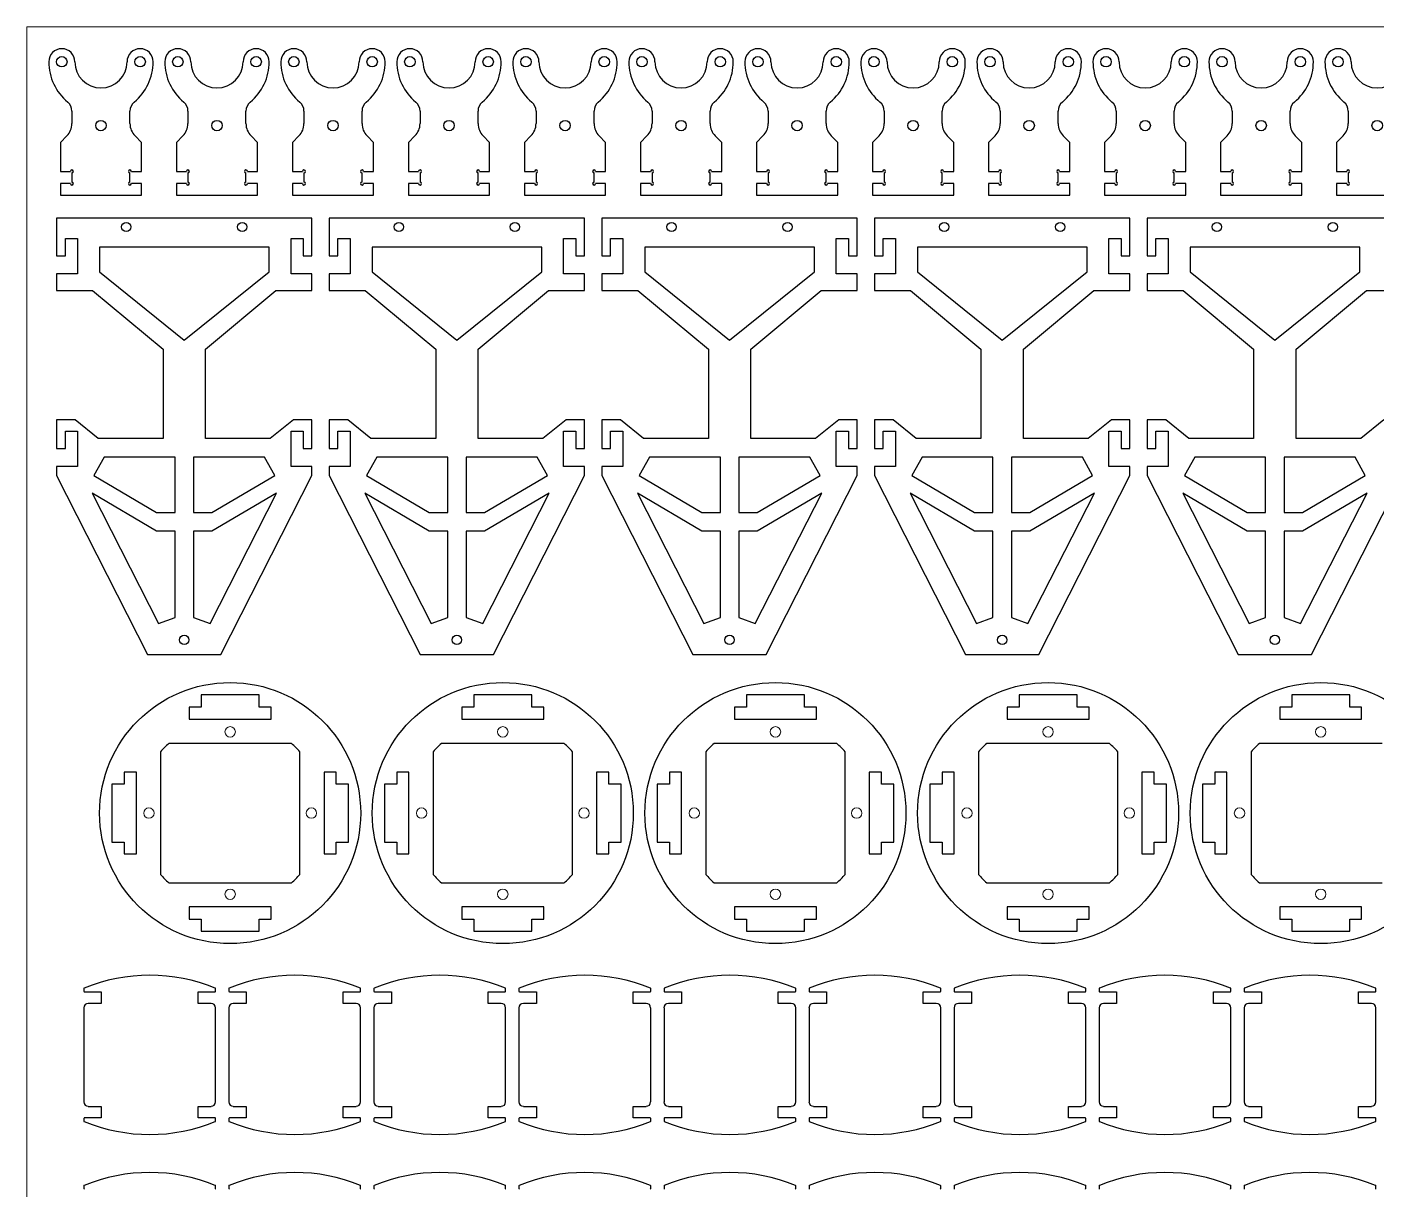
# Model space of a CAD drawing. Header units: millimetres. Extents: x 1579 to 2079, y 30 to 430.
# Drawn here: x 1579 to 1811.5, y 230 to 430.3 of the extents above; entities that cross this region are included whole.
import ezdxf

# ---------------------------------------------------------------- set-up
doc = ezdxf.new("R2010")
doc.units = ezdxf.units.MM
doc.layers.get('0').update_dxf_attribs({"lineweight": 18})

msp = doc.modelspace()

# ---------------------------------------------------------------- linework, layer by layer
for p in [(2078.98, 430.33), (1578.98, 30.33)]:
    msp.add_line(p, (1578.98, 430.33))
at = {"color": 7, "linetype": 'Continuous', "lineweight": 25}
for p, q in [((1586.73, 415.84), (1586.73, 413.67)), ((1596.73, 413.67), (1596.73, 415.84)), ((1606.73, 415.84), (1606.73, 413.67)), ((1616.73, 413.67), (1616.73, 415.84)), ((1626.73, 415.84), (1626.73, 413.67)), ((1636.73, 413.67), (1636.73, 415.84)), ((1646.73, 415.84), (1646.73, 413.67)), ((1656.73, 413.67), (1656.73, 415.84)), ((1666.73, 415.84), (1666.73, 413.67)), ((1676.73, 413.67), (1676.73, 415.84)), ((1686.73, 415.84), (1686.73, 413.67)), ((1696.73, 413.67), (1696.73, 415.84)), ((1706.73, 415.84), (1706.73, 413.67)), ((1716.73, 413.67), (1716.73, 415.84)), ((1726.73, 415.84), (1726.73, 413.67)), ((1736.73, 413.67), (1736.73, 415.84)), ((1746.73, 415.84), (1746.73, 413.67)), ((1756.73, 413.67), (1756.73, 415.84)), ((1766.73, 415.84), (1766.73, 413.67)), ((1776.73, 413.67), (1776.73, 415.84)), ((1786.73, 415.84), (1786.73, 413.67)), ((1796.73, 413.67), (1796.73, 415.84)), ((1806.73, 415.84), (1806.73, 413.67)), ((1585.85, 411.55), (1584.73, 410.43)), ((1584.73, 410.43), (1584.73, 405.43)), ((1598.73, 410.43), (1597.61, 411.55)), ((1598.73, 405.43), (1598.73, 410.43)), ((1605.85, 411.55), (1604.73, 410.43)), ((1604.73, 410.43), (1604.73, 405.43)), ((1618.73, 410.43), (1617.61, 411.55)), ((1618.73, 405.43), (1618.73, 410.43)), ((1625.85, 411.55), (1624.73, 410.43)), ((1624.73, 410.43), (1624.73, 405.43)), ((1638.73, 410.43), (1637.61, 411.55)), ((1638.73, 405.43), (1638.73, 410.43)), ((1645.85, 411.55), (1644.73, 410.43)), ((1644.73, 410.43), (1644.73, 405.43)), ((1658.73, 410.43), (1657.61, 411.55)), ((1658.73, 405.43), (1658.73, 410.43)), ((1665.85, 411.55), (1664.73, 410.43)), ((1664.73, 410.43), (1664.73, 405.43)), ((1678.73, 410.43), (1677.61, 411.55)), ((1678.73, 405.43), (1678.73, 410.43)), ((1685.85, 411.55), (1684.73, 410.43)), ((1684.73, 410.43), (1684.73, 405.43)), ((1698.73, 410.43), (1697.61, 411.55)), ((1698.73, 405.43), (1698.73, 410.43)), ((1705.85, 411.55), (1704.73, 410.43)), ((1704.73, 410.43), (1704.73, 405.43)), ((1718.73, 410.43), (1717.61, 411.55)), ((1718.73, 405.43), (1718.73, 410.43)), ((1725.85, 411.55), (1724.73, 410.43)), ((1724.73, 410.43), (1724.73, 405.43)), ((1738.73, 410.43), (1737.61, 411.55)), ((1738.73, 405.43), (1738.73, 410.43)), ((1745.85, 411.55), (1744.73, 410.43)), ((1744.73, 410.43), (1744.73, 405.43)), ((1758.73, 410.43), (1757.61, 411.55)), ((1758.73, 405.43), (1758.73, 410.43)), ((1765.85, 411.55), (1764.73, 410.43)), ((1764.73, 410.43), (1764.73, 405.43)), ((1778.73, 410.43), (1777.61, 411.55)), ((1778.73, 405.43), (1778.73, 410.43)), ((1785.85, 411.55), (1784.73, 410.43)), ((1784.73, 410.43), (1784.73, 405.43)), ((1798.73, 410.43), (1797.61, 411.55)), ((1798.73, 405.43), (1798.73, 410.43)), ((1805.85, 411.55), (1804.73, 410.43)), ((1804.73, 410.43), (1804.73, 405.43)), ((1584.73, 405.43), (1586.48, 405.43)), ((1586.73, 405.18), (1586.73, 403.58)), ((1596.73, 403.58), (1596.73, 405.18)), ((1596.98, 405.43), (1598.73, 405.43)), ((1604.73, 405.43), (1606.48, 405.43)), ((1606.73, 405.18), (1606.73, 403.58)), ((1616.73, 403.58), (1616.73, 405.18)), ((1616.98, 405.43), (1618.73, 405.43)), ((1624.73, 405.43), (1626.48, 405.43)), ((1626.73, 405.18), (1626.73, 403.58)), ((1636.73, 403.58), (1636.73, 405.18)), ((1636.98, 405.43), (1638.73, 405.43)), ((1644.73, 405.43), (1646.48, 405.43)), ((1646.73, 405.18), (1646.73, 403.58)), ((1656.73, 403.58), (1656.73, 405.18)), ((1656.98, 405.43), (1658.73, 405.43)), ((1664.73, 405.43), (1666.48, 405.43)), ((1666.73, 405.18), (1666.73, 403.58)), ((1676.73, 403.58), (1676.73, 405.18)), ((1676.98, 405.43), (1678.73, 405.43)), ((1684.73, 405.43), (1686.48, 405.43)), ((1686.73, 405.18), (1686.73, 403.58)), ((1696.73, 403.58), (1696.73, 405.18)), ((1696.98, 405.43), (1698.73, 405.43)), ((1704.73, 405.43), (1706.48, 405.43)), ((1706.73, 405.18), (1706.73, 403.58)), ((1716.73, 403.58), (1716.73, 405.18)), ((1716.98, 405.43), (1718.73, 405.43)), ((1724.73, 405.43), (1726.48, 405.43)), ((1726.73, 405.18), (1726.73, 403.58)), ((1736.73, 403.58), (1736.73, 405.18)), ((1736.98, 405.43), (1738.73, 405.43)), ((1744.73, 405.43), (1746.48, 405.43)), ((1746.73, 405.18), (1746.73, 403.58)), ((1756.73, 403.58), (1756.73, 405.18)), ((1756.98, 405.43), (1758.73, 405.43)), ((1764.73, 405.43), (1766.48, 405.43)), ((1766.73, 405.18), (1766.73, 403.58)), ((1776.73, 403.58), (1776.73, 405.18)), ((1776.98, 405.43), (1778.73, 405.43)), ((1784.73, 405.43), (1786.48, 405.43)), ((1786.73, 405.18), (1786.73, 403.58)), ((1796.73, 403.58), (1796.73, 405.18)), ((1796.98, 405.43), (1798.73, 405.43)), ((1804.73, 405.43), (1806.48, 405.43)), ((1806.73, 405.18), (1806.73, 403.58)), ((1584.73, 403.33), (1584.73, 401.33)), ((1586.48, 403.33), (1584.73, 403.33)), ((1598.73, 403.33), (1596.98, 403.33)), ((1598.73, 401.33), (1598.73, 403.33)), ((1604.73, 403.33), (1604.73, 401.33)), ((1606.48, 403.33), (1604.73, 403.33)), ((1618.73, 403.33), (1616.98, 403.33)), ((1618.73, 401.33), (1618.73, 403.33)), ((1624.73, 403.33), (1624.73, 401.33)), ((1626.48, 403.33), (1624.73, 403.33)), ((1638.73, 403.33), (1636.98, 403.33)), ((1638.73, 401.33), (1638.73, 403.33)), ((1644.73, 403.33), (1644.73, 401.33)), ((1646.48, 403.33), (1644.73, 403.33)), ((1658.73, 403.33), (1656.98, 403.33)), ((1658.73, 401.33), (1658.73, 403.33)), ((1664.73, 403.33), (1664.73, 401.33)), ((1666.48, 403.33), (1664.73, 403.33)), ((1678.73, 403.33), (1676.98, 403.33)), ((1678.73, 401.33), (1678.73, 403.33)), ((1684.73, 403.33), (1684.73, 401.33)), ((1686.48, 403.33), (1684.73, 403.33)), ((1698.73, 403.33), (1696.98, 403.33)), ((1698.73, 401.33), (1698.73, 403.33)), ((1704.73, 403.33), (1704.73, 401.33)), ((1706.48, 403.33), (1704.73, 403.33)), ((1718.73, 403.33), (1716.98, 403.33)), ((1718.73, 401.33), (1718.73, 403.33)), ((1724.73, 403.33), (1724.73, 401.33)), ((1726.48, 403.33), (1724.73, 403.33)), ((1738.73, 403.33), (1736.98, 403.33)), ((1738.73, 401.33), (1738.73, 403.33)), ((1744.73, 403.33), (1744.73, 401.33)), ((1746.48, 403.33), (1744.73, 403.33)), ((1758.73, 403.33), (1756.98, 403.33)), ((1758.73, 401.33), (1758.73, 403.33)), ((1764.73, 403.33), (1764.73, 401.33)), ((1766.48, 403.33), (1764.73, 403.33)), ((1778.73, 403.33), (1776.98, 403.33)), ((1778.73, 401.33), (1778.73, 403.33)), ((1784.73, 403.33), (1784.73, 401.33)), ((1786.48, 403.33), (1784.73, 403.33)), ((1798.73, 403.33), (1796.98, 403.33)), ((1798.73, 401.33), (1798.73, 403.33)), ((1804.73, 403.33), (1804.73, 401.33)), ((1806.48, 403.33), (1804.73, 403.33)), ((1584.73, 401.33), (1598.73, 401.33)), ((1604.73, 401.33), (1618.73, 401.33)), ((1624.73, 401.33), (1638.73, 401.33)), ((1644.73, 401.33), (1658.73, 401.33)), ((1664.73, 401.33), (1678.73, 401.33)), ((1684.73, 401.33), (1698.73, 401.33)), ((1704.73, 401.33), (1718.73, 401.33)), ((1724.73, 401.33), (1738.73, 401.33)), ((1744.73, 401.33), (1758.73, 401.33)), ((1764.73, 401.33), (1778.73, 401.33)), ((1784.73, 401.33), (1798.73, 401.33)), ((1804.73, 401.33), (1818.73, 401.33)), ((1584.09, 397.35), (1584.09, 390.88)), ((1628.09, 397.35), (1584.09, 397.35)), ((1628.09, 390.88), (1628.09, 397.35)), ((1631.09, 397.35), (1631.09, 390.88)), ((1675.09, 397.35), (1631.09, 397.35)), ((1675.09, 390.88), (1675.09, 397.35)), ((1678.09, 397.35), (1678.09, 390.88)), ((1722.09, 397.35), (1678.09, 397.35)), ((1722.09, 390.88), (1722.09, 397.35)), ((1725.09, 397.35), (1725.09, 390.88)), ((1769.09, 397.35), (1725.09, 397.35)), ((1769.09, 390.88), (1769.09, 397.35)), ((1772.09, 397.35), (1772.09, 390.88)), ((1816.09, 397.35), (1772.09, 397.35)), ((1585.59, 393.88), (1587.69, 393.88)), ((1585.59, 390.88), (1585.59, 393.88)), ((1587.69, 393.88), (1587.69, 387.78)), ((1624.49, 393.88), (1626.59, 393.88)), ((1624.49, 387.78), (1624.49, 393.88)), ((1626.59, 393.88), (1626.59, 390.88)), ((1632.59, 393.88), (1634.69, 393.88)), ((1632.59, 390.88), (1632.59, 393.88)), ((1634.69, 393.88), (1634.69, 387.78)), ((1671.49, 393.88), (1673.59, 393.88)), ((1671.49, 387.78), (1671.49, 393.88)), ((1673.59, 393.88), (1673.59, 390.88)), ((1679.59, 393.88), (1681.69, 393.88)), ((1679.59, 390.88), (1679.59, 393.88)), ((1681.69, 393.88), (1681.69, 387.78)), ((1718.49, 393.88), (1720.59, 393.88)), ((1718.49, 387.78), (1718.49, 393.88)), ((1720.59, 393.88), (1720.59, 390.88)), ((1726.59, 393.88), (1728.69, 393.88)), ((1726.59, 390.88), (1726.59, 393.88)), ((1728.69, 393.88), (1728.69, 387.78)), ((1765.49, 393.88), (1767.59, 393.88)), ((1765.49, 387.78), (1765.49, 393.88)), ((1767.59, 393.88), (1767.59, 390.88)), ((1773.59, 393.88), (1775.69, 393.88)), ((1773.59, 390.88), (1773.59, 393.88)), ((1775.69, 393.88), (1775.69, 387.78)), ((1584.09, 390.88), (1585.59, 390.88)), ((1620.71, 392.35), (1591.47, 392.35)), ((1591.47, 392.35), (1591.47, 388.1)), ((1620.71, 388.1), (1620.71, 392.35)), ((1626.59, 390.88), (1628.09, 390.88)), ((1631.09, 390.88), (1632.59, 390.88)), ((1667.71, 392.35), (1638.47, 392.35)), ((1638.47, 392.35), (1638.47, 388.1)), ((1667.71, 388.1), (1667.71, 392.35)), ((1673.59, 390.88), (1675.09, 390.88)), ((1678.09, 390.88), (1679.59, 390.88)), ((1714.71, 392.35), (1685.47, 392.35)), ((1685.47, 392.35), (1685.47, 388.1)), ((1714.71, 388.1), (1714.71, 392.35)), ((1720.59, 390.88), (1722.09, 390.88)), ((1725.09, 390.88), (1726.59, 390.88)), ((1761.71, 392.35), (1732.47, 392.35)), ((1732.47, 392.35), (1732.47, 388.1)), ((1761.71, 388.1), (1761.71, 392.35)), ((1767.59, 390.88), (1769.09, 390.88)), ((1772.09, 390.88), (1773.59, 390.88)), ((1808.71, 392.35), (1779.47, 392.35)), ((1779.47, 392.35), (1779.47, 388.1)), ((1808.71, 388.1), (1808.71, 392.35)), ((1584.09, 387.78), (1584.09, 384.91)), ((1587.69, 387.78), (1584.09, 387.78)), ((1591.47, 388.1), (1606.09, 376.33)), ((1606.09, 376.33), (1620.71, 388.1)), ((1628.09, 387.78), (1624.49, 387.78)), ((1628.09, 384.91), (1628.09, 387.78)), ((1631.09, 387.78), (1631.09, 384.91)), ((1634.69, 387.78), (1631.09, 387.78)), ((1638.47, 388.1), (1653.09, 376.33)), ((1653.09, 376.33), (1667.71, 388.1)), ((1675.09, 387.78), (1671.49, 387.78)), ((1675.09, 384.91), (1675.09, 387.78)), ((1678.09, 387.78), (1678.09, 384.91)), ((1681.69, 387.78), (1678.09, 387.78)), ((1685.47, 388.1), (1700.09, 376.33)), ((1700.09, 376.33), (1714.71, 388.1)), ((1722.09, 387.78), (1718.49, 387.78)), ((1722.09, 384.91), (1722.09, 387.78)), ((1725.09, 387.78), (1725.09, 384.91)), ((1728.69, 387.78), (1725.09, 387.78)), ((1732.47, 388.1), (1747.09, 376.33)), ((1747.09, 376.33), (1761.71, 388.1)), ((1769.09, 387.78), (1765.49, 387.78)), ((1769.09, 384.91), (1769.09, 387.78)), ((1772.09, 387.78), (1772.09, 384.91)), ((1775.69, 387.78), (1772.09, 387.78)), ((1779.47, 388.1), (1794.09, 376.33)), ((1794.09, 376.33), (1808.71, 388.1)), ((1584.09, 384.91), (1590.29, 384.91)), ((1590.29, 384.91), (1602.43, 374.81)), ((1609.75, 374.81), (1621.89, 384.91)), ((1621.89, 384.91), (1628.09, 384.91)), ((1631.09, 384.91), (1637.29, 384.91)), ((1637.29, 384.91), (1649.43, 374.81)), ((1656.75, 374.81), (1668.89, 384.91)), ((1668.89, 384.91), (1675.09, 384.91)), ((1678.09, 384.91), (1684.29, 384.91)), ((1684.29, 384.91), (1696.43, 374.81)), ((1703.75, 374.81), (1715.89, 384.91)), ((1715.89, 384.91), (1722.09, 384.91)), ((1725.09, 384.91), (1731.29, 384.91)), ((1731.29, 384.91), (1743.43, 374.81)), ((1750.75, 374.81), (1762.89, 384.91)), ((1762.89, 384.91), (1769.09, 384.91)), ((1772.09, 384.91), (1778.29, 384.91)), ((1778.29, 384.91), (1790.43, 374.81)), ((1797.75, 374.81), (1809.89, 384.91)), ((1809.89, 384.91), (1816.09, 384.91)), ((1602.43, 374.81), (1602.43, 359.39)), ((1609.75, 359.39), (1609.75, 374.81)), ((1649.43, 374.81), (1649.43, 359.39)), ((1656.75, 359.39), (1656.75, 374.81)), ((1696.43, 374.81), (1696.43, 359.39)), ((1703.75, 359.39), (1703.75, 374.81)), ((1743.43, 374.81), (1743.43, 359.39)), ((1750.75, 359.39), (1750.75, 374.81)), ((1790.43, 374.81), (1790.43, 359.39)), ((1797.75, 359.39), (1797.75, 374.81)), ((1584.09, 362.58), (1584.09, 357.64)), ((1587.28, 362.58), (1584.09, 362.58)), ((1585.59, 360.64), (1587.69, 360.64)), ((1585.59, 357.64), (1585.59, 360.64)), ((1591.27, 359.39), (1587.28, 362.58)), ((1587.69, 360.64), (1587.69, 354.54)), ((1624.9, 362.58), (1620.91, 359.39)), ((1624.49, 360.64), (1626.59, 360.64)), ((1624.49, 354.54), (1624.49, 360.64)), ((1628.09, 362.58), (1624.9, 362.58)), ((1626.59, 360.64), (1626.59, 357.64)), ((1628.09, 357.64), (1628.09, 362.58)), ((1631.09, 362.58), (1631.09, 357.64)), ((1634.28, 362.58), (1631.09, 362.58)), ((1632.59, 360.64), (1634.69, 360.64)), ((1632.59, 357.64), (1632.59, 360.64)), ((1638.27, 359.39), (1634.28, 362.58)), ((1634.69, 360.64), (1634.69, 354.54)), ((1671.9, 362.58), (1667.91, 359.39)), ((1671.49, 360.64), (1673.59, 360.64)), ((1671.49, 354.54), (1671.49, 360.64)), ((1675.09, 362.58), (1671.9, 362.58)), ((1673.59, 360.64), (1673.59, 357.64)), ((1675.09, 357.64), (1675.09, 362.58)), ((1678.09, 362.58), (1678.09, 357.64)), ((1681.28, 362.58), (1678.09, 362.58)), ((1679.59, 360.64), (1681.69, 360.64)), ((1679.59, 357.64), (1679.59, 360.64)), ((1685.27, 359.39), (1681.28, 362.58)), ((1681.69, 360.64), (1681.69, 354.54)), ((1718.9, 362.58), (1714.91, 359.39)), ((1718.49, 360.64), (1720.59, 360.64)), ((1718.49, 354.54), (1718.49, 360.64)), ((1722.09, 362.58), (1718.9, 362.58)), ((1720.59, 360.64), (1720.59, 357.64)), ((1722.09, 357.64), (1722.09, 362.58)), ((1725.09, 362.58), (1725.09, 357.64)), ((1728.28, 362.58), (1725.09, 362.58)), ((1726.59, 360.64), (1728.69, 360.64)), ((1726.59, 357.64), (1726.59, 360.64)), ((1732.27, 359.39), (1728.28, 362.58)), ((1728.69, 360.64), (1728.69, 354.54)), ((1765.9, 362.58), (1761.91, 359.39)), ((1765.49, 360.64), (1767.59, 360.64)), ((1765.49, 354.54), (1765.49, 360.64)), ((1769.09, 362.58), (1765.9, 362.58)), ((1767.59, 360.64), (1767.59, 357.64)), ((1769.09, 357.64), (1769.09, 362.58)), ((1772.09, 362.58), (1772.09, 357.64)), ((1775.28, 362.58), (1772.09, 362.58)), ((1773.59, 360.64), (1775.69, 360.64)), ((1773.59, 357.64), (1773.59, 360.64)), ((1779.27, 359.39), (1775.28, 362.58)), ((1775.69, 360.64), (1775.69, 354.54)), ((1812.9, 362.58), (1808.91, 359.39)), ((1602.43, 359.39), (1591.27, 359.39)), ((1620.91, 359.39), (1609.75, 359.39)), ((1649.43, 359.39), (1638.27, 359.39)), ((1667.91, 359.39), (1656.75, 359.39)), ((1696.43, 359.39), (1685.27, 359.39)), ((1714.91, 359.39), (1703.75, 359.39)), ((1743.43, 359.39), (1732.27, 359.39)), ((1761.91, 359.39), (1750.75, 359.39)), ((1790.43, 359.39), (1779.27, 359.39)), ((1808.91, 359.39), (1797.75, 359.39)), ((1584.09, 357.64), (1585.59, 357.64)), ((1592.27, 356.2), (1590.5, 353.01)), ((1604.5, 356.2), (1592.27, 356.2)), ((1604.5, 346.63), (1604.5, 356.2)), ((1619.91, 356.2), (1607.68, 356.2)), ((1607.68, 356.2), (1607.68, 346.63)), ((1621.68, 353.01), (1619.91, 356.2)), ((1626.59, 357.64), (1628.09, 357.64)), ((1631.09, 357.64), (1632.59, 357.64)), ((1639.27, 356.2), (1637.5, 353.01)), ((1651.5, 356.2), (1639.27, 356.2)), ((1651.5, 346.63), (1651.5, 356.2)), ((1666.91, 356.2), (1654.68, 356.2)), ((1654.68, 356.2), (1654.68, 346.63)), ((1668.68, 353.01), (1666.91, 356.2)), ((1673.59, 357.64), (1675.09, 357.64)), ((1678.09, 357.64), (1679.59, 357.64)), ((1686.27, 356.2), (1684.5, 353.01)), ((1698.5, 356.2), (1686.27, 356.2)), ((1698.5, 346.63), (1698.5, 356.2)), ((1713.91, 356.2), (1701.68, 356.2)), ((1701.68, 356.2), (1701.68, 346.63)), ((1715.68, 353.01), (1713.91, 356.2)), ((1720.59, 357.64), (1722.09, 357.64)), ((1725.09, 357.64), (1726.59, 357.64)), ((1733.27, 356.2), (1731.5, 353.01)), ((1745.5, 356.2), (1733.27, 356.2)), ((1745.5, 346.63), (1745.5, 356.2)), ((1760.91, 356.2), (1748.68, 356.2)), ((1748.68, 356.2), (1748.68, 346.63)), ((1762.68, 353.01), (1760.91, 356.2)), ((1767.59, 357.64), (1769.09, 357.64)), ((1772.09, 357.64), (1773.59, 357.64)), ((1780.27, 356.2), (1778.5, 353.01)), ((1792.5, 356.2), (1780.27, 356.2)), ((1792.5, 346.63), (1792.5, 356.2)), ((1807.91, 356.2), (1795.68, 356.2)), ((1795.68, 356.2), (1795.68, 346.63)), ((1809.68, 353.01), (1807.91, 356.2)), ((1584.09, 354.54), (1584.09, 353.01)), ((1587.69, 354.54), (1584.09, 354.54)), ((1628.09, 354.54), (1624.49, 354.54)), ((1628.09, 353.01), (1628.09, 354.54)), ((1631.09, 354.54), (1631.09, 353.01)), ((1634.69, 354.54), (1631.09, 354.54)), ((1675.09, 354.54), (1671.49, 354.54)), ((1675.09, 353.01), (1675.09, 354.54)), ((1678.09, 354.54), (1678.09, 353.01)), ((1681.69, 354.54), (1678.09, 354.54)), ((1722.09, 354.54), (1718.49, 354.54)), ((1722.09, 353.01), (1722.09, 354.54)), ((1725.09, 354.54), (1725.09, 353.01)), ((1728.69, 354.54), (1725.09, 354.54)), ((1769.09, 354.54), (1765.49, 354.54)), ((1769.09, 353.01), (1769.09, 354.54)), ((1772.09, 354.54), (1772.09, 353.01)), ((1775.69, 354.54), (1772.09, 354.54)), ((1584.09, 353.01), (1599.77, 322.17)), ((1590.5, 353.01), (1601.31, 346.63)), ((1610.87, 346.63), (1621.68, 353.01)), ((1612.41, 322.17), (1628.09, 353.01)), ((1631.09, 353.01), (1646.77, 322.17)), ((1637.5, 353.01), (1648.31, 346.63)), ((1657.87, 346.63), (1668.68, 353.01)), ((1659.41, 322.17), (1675.09, 353.01)), ((1678.09, 353.01), (1693.77, 322.17)), ((1684.5, 353.01), (1695.31, 346.63)), ((1704.87, 346.63), (1715.68, 353.01)), ((1706.41, 322.17), (1722.09, 353.01)), ((1725.09, 353.01), (1740.77, 322.17)), ((1731.5, 353.01), (1742.31, 346.63)), ((1751.87, 346.63), (1762.68, 353.01)), ((1753.41, 322.17), (1769.09, 353.01)), ((1772.09, 353.01), (1787.77, 322.17)), ((1778.5, 353.01), (1789.31, 346.63)), ((1798.87, 346.63), (1809.68, 353.01)), ((1800.41, 322.17), (1816.09, 353.01)), ((1601.31, 343.44), (1590.2, 349.99)), ((1590.2, 349.99), (1601.65, 327.49)), ((1610.53, 327.49), (1621.98, 349.99)), ((1621.98, 349.99), (1610.87, 343.44)), ((1648.31, 343.44), (1637.2, 349.99)), ((1637.2, 349.99), (1648.65, 327.49)), ((1657.53, 327.49), (1668.98, 349.99)), ((1668.98, 349.99), (1657.87, 343.44)), ((1695.31, 343.44), (1684.2, 349.99)), ((1684.2, 349.99), (1695.65, 327.49)), ((1704.53, 327.49), (1715.98, 349.99)), ((1715.98, 349.99), (1704.87, 343.44)), ((1742.31, 343.44), (1731.2, 349.99)), ((1731.2, 349.99), (1742.65, 327.49)), ((1751.53, 327.49), (1762.98, 349.99)), ((1762.98, 349.99), (1751.87, 343.44)), ((1789.31, 343.44), (1778.2, 349.99)), ((1778.2, 349.99), (1789.65, 327.49)), ((1798.53, 327.49), (1809.98, 349.99)), ((1809.98, 349.99), (1798.87, 343.44)), ((1601.31, 346.63), (1604.5, 346.63)), ((1607.68, 346.63), (1610.87, 346.63)), ((1648.31, 346.63), (1651.5, 346.63)), ((1654.68, 346.63), (1657.87, 346.63)), ((1695.31, 346.63), (1698.5, 346.63)), ((1701.68, 346.63), (1704.87, 346.63)), ((1742.31, 346.63), (1745.5, 346.63)), ((1748.68, 346.63), (1751.87, 346.63)), ((1789.31, 346.63), (1792.5, 346.63)), ((1795.68, 346.63), (1798.87, 346.63)), ((1604.5, 343.44), (1601.31, 343.44)), ((1604.5, 328.55), (1604.5, 343.44)), ((1610.87, 343.44), (1607.68, 343.44)), ((1607.68, 343.44), (1607.68, 328.55)), ((1651.5, 343.44), (1648.31, 343.44)), ((1651.5, 328.55), (1651.5, 343.44)), ((1657.87, 343.44), (1654.68, 343.44)), ((1654.68, 343.44), (1654.68, 328.55)), ((1698.5, 343.44), (1695.31, 343.44)), ((1698.5, 328.55), (1698.5, 343.44)), ((1704.87, 343.44), (1701.68, 343.44)), ((1701.68, 343.44), (1701.68, 328.55)), ((1745.5, 343.44), (1742.31, 343.44)), ((1745.5, 328.55), (1745.5, 343.44)), ((1751.87, 343.44), (1748.68, 343.44)), ((1748.68, 343.44), (1748.68, 328.55)), ((1792.5, 343.44), (1789.31, 343.44)), ((1792.5, 328.55), (1792.5, 343.44)), ((1798.87, 343.44), (1795.68, 343.44)), ((1795.68, 343.44), (1795.68, 328.55)), ((1601.65, 327.49), (1604.5, 328.55)), ((1607.68, 328.55), (1610.53, 327.49)), ((1648.65, 327.49), (1651.5, 328.55)), ((1654.68, 328.55), (1657.53, 327.49)), ((1695.65, 327.49), (1698.5, 328.55)), ((1701.68, 328.55), (1704.53, 327.49)), ((1742.65, 327.49), (1745.5, 328.55)), ((1748.68, 328.55), (1751.53, 327.49)), ((1789.65, 327.49), (1792.5, 328.55)), ((1795.68, 328.55), (1798.53, 327.49)), ((1599.77, 322.17), (1612.41, 322.17)), ((1646.77, 322.17), (1659.41, 322.17)), ((1693.77, 322.17), (1706.41, 322.17)), ((1740.77, 322.17), (1753.41, 322.17)), ((1787.77, 322.17), (1800.41, 322.17)), ((1619, 315.19), (1609, 315.19)), ((1609, 315.19), (1609, 313.09)), ((1619, 313.09), (1619, 315.19)), ((1666, 315.19), (1656, 315.19)), ((1656, 315.19), (1656, 313.09)), ((1666, 313.09), (1666, 315.19)), ((1713, 315.19), (1703, 315.19)), ((1703, 315.19), (1703, 313.09)), ((1713, 313.09), (1713, 315.19)), ((1760, 315.19), (1750, 315.19)), ((1750, 315.19), (1750, 313.09)), ((1760, 313.09), (1760, 315.19)), ((1807, 315.19), (1797, 315.19)), ((1797, 315.19), (1797, 313.09)), ((1807, 313.09), (1807, 315.19)), ((1609, 313.09), (1606.95, 313.09)), ((1606.95, 313.09), (1606.95, 310.99)), ((1621.05, 313.09), (1619, 313.09)), ((1621.05, 310.99), (1621.05, 313.09)), ((1656, 313.09), (1653.95, 313.09)), ((1653.95, 313.09), (1653.95, 310.99)), ((1668.05, 313.09), (1666, 313.09)), ((1668.05, 310.99), (1668.05, 313.09)), ((1703, 313.09), (1700.95, 313.09)), ((1700.95, 313.09), (1700.95, 310.99)), ((1715.05, 313.09), (1713, 313.09)), ((1715.05, 310.99), (1715.05, 313.09)), ((1750, 313.09), (1747.95, 313.09)), ((1747.95, 313.09), (1747.95, 310.99)), ((1762.05, 313.09), (1760, 313.09)), ((1762.05, 310.99), (1762.05, 313.09)), ((1797, 313.09), (1794.95, 313.09)), ((1794.95, 313.09), (1794.95, 310.99)), ((1809.05, 313.09), (1807, 313.09)), ((1809.05, 310.99), (1809.05, 313.09)), ((1606.95, 310.99), (1621.05, 310.99)), ((1653.95, 310.99), (1668.05, 310.99)), ((1700.95, 310.99), (1715.05, 310.99)), ((1747.95, 310.99), (1762.05, 310.99)), ((1794.95, 310.99), (1809.05, 310.99)), ((1602, 305.4), (1602, 284.24)), ((1624.59, 306.82), (1603.42, 306.82)), ((1626, 284.24), (1626, 305.4)), ((1649, 305.4), (1649, 284.24)), ((1671.59, 306.82), (1650.42, 306.82)), ((1673, 284.24), (1673, 305.4)), ((1696, 305.4), (1696, 284.24)), ((1718.59, 306.82), (1697.42, 306.82)), ((1720, 284.24), (1720, 305.4)), ((1743, 305.4), (1743, 284.24)), ((1765.59, 306.82), (1744.42, 306.82)), ((1767, 284.24), (1767, 305.4)), ((1790, 305.4), (1790, 284.24)), ((1812.59, 306.82), (1791.42, 306.82)), ((1597.83, 301.87), (1595.73, 301.87)), ((1595.73, 301.87), (1595.73, 299.82)), ((1597.83, 287.77), (1597.83, 301.87)), ((1632.28, 301.87), (1630.18, 301.87)), ((1630.18, 301.87), (1630.18, 287.77)), ((1632.28, 299.82), (1632.28, 301.87)), ((1644.83, 301.87), (1642.73, 301.87)), ((1642.73, 301.87), (1642.73, 299.82)), ((1644.83, 287.77), (1644.83, 301.87)), ((1679.28, 301.87), (1677.18, 301.87)), ((1677.18, 301.87), (1677.18, 287.77)), ((1679.28, 299.82), (1679.28, 301.87)), ((1691.83, 301.87), (1689.73, 301.87)), ((1689.73, 301.87), (1689.73, 299.82)), ((1691.83, 287.77), (1691.83, 301.87)), ((1726.28, 301.87), (1724.18, 301.87)), ((1724.18, 301.87), (1724.18, 287.77)), ((1726.28, 299.82), (1726.28, 301.87)), ((1738.83, 301.87), (1736.73, 301.87)), ((1736.73, 301.87), (1736.73, 299.82)), ((1738.83, 287.77), (1738.83, 301.87)), ((1773.28, 301.87), (1771.18, 301.87)), ((1771.18, 301.87), (1771.18, 287.77)), ((1773.28, 299.82), (1773.28, 301.87)), ((1785.83, 301.87), (1783.73, 301.87)), ((1783.73, 301.87), (1783.73, 299.82)), ((1785.83, 287.77), (1785.83, 301.87)), ((1593.63, 299.82), (1593.63, 289.82)), ((1595.73, 299.82), (1593.63, 299.82)), ((1634.38, 299.82), (1632.28, 299.82)), ((1634.38, 289.82), (1634.38, 299.82)), ((1640.63, 299.82), (1640.63, 289.82)), ((1642.73, 299.82), (1640.63, 299.82)), ((1681.38, 299.82), (1679.28, 299.82)), ((1681.38, 289.82), (1681.38, 299.82)), ((1687.63, 299.82), (1687.63, 289.82)), ((1689.73, 299.82), (1687.63, 299.82)), ((1728.38, 299.82), (1726.28, 299.82)), ((1728.38, 289.82), (1728.38, 299.82)), ((1734.63, 299.82), (1734.63, 289.82)), ((1736.73, 299.82), (1734.63, 299.82)), ((1775.38, 299.82), (1773.28, 299.82)), ((1775.38, 289.82), (1775.38, 299.82)), ((1781.63, 299.82), (1781.63, 289.82)), ((1783.73, 299.82), (1781.63, 299.82)), ((1593.63, 289.82), (1595.73, 289.82)), ((1595.73, 289.82), (1595.73, 287.77)), ((1632.28, 287.77), (1632.28, 289.82)), ((1632.28, 289.82), (1634.38, 289.82)), ((1640.63, 289.82), (1642.73, 289.82)), ((1642.73, 289.82), (1642.73, 287.77)), ((1679.28, 287.77), (1679.28, 289.82)), ((1679.28, 289.82), (1681.38, 289.82)), ((1687.63, 289.82), (1689.73, 289.82)), ((1689.73, 289.82), (1689.73, 287.77)), ((1726.28, 287.77), (1726.28, 289.82)), ((1726.28, 289.82), (1728.38, 289.82)), ((1734.63, 289.82), (1736.73, 289.82)), ((1736.73, 289.82), (1736.73, 287.77)), ((1773.28, 287.77), (1773.28, 289.82)), ((1773.28, 289.82), (1775.38, 289.82)), ((1781.63, 289.82), (1783.73, 289.82)), ((1783.73, 289.82), (1783.73, 287.77)), ((1595.73, 287.77), (1597.83, 287.77)), ((1630.18, 287.77), (1632.28, 287.77)), ((1642.73, 287.77), (1644.83, 287.77)), ((1677.18, 287.77), (1679.28, 287.77)), ((1689.73, 287.77), (1691.83, 287.77)), ((1724.18, 287.77), (1726.28, 287.77)), ((1736.73, 287.77), (1738.83, 287.77)), ((1771.18, 287.77), (1773.28, 287.77)), ((1783.73, 287.77), (1785.83, 287.77)), ((1603.42, 282.82), (1624.59, 282.82)), ((1650.42, 282.82), (1671.59, 282.82)), ((1697.42, 282.82), (1718.59, 282.82)), ((1744.42, 282.82), (1765.59, 282.82)), ((1791.42, 282.82), (1812.59, 282.82)), ((1621.05, 278.64), (1606.95, 278.64)), ((1606.95, 278.64), (1606.95, 276.54)), ((1621.05, 276.54), (1621.05, 278.64)), ((1668.05, 278.64), (1653.95, 278.64)), ((1653.95, 278.64), (1653.95, 276.54)), ((1668.05, 276.54), (1668.05, 278.64)), ((1715.05, 278.64), (1700.95, 278.64)), ((1700.95, 278.64), (1700.95, 276.54)), ((1715.05, 276.54), (1715.05, 278.64)), ((1762.05, 278.64), (1747.95, 278.64)), ((1747.95, 278.64), (1747.95, 276.54)), ((1762.05, 276.54), (1762.05, 278.64)), ((1809.05, 278.64), (1794.95, 278.64)), ((1794.95, 278.64), (1794.95, 276.54)), ((1809.05, 276.54), (1809.05, 278.64)), ((1606.95, 276.54), (1609, 276.54)), ((1609, 276.54), (1609, 274.44)), ((1609, 274.44), (1619, 274.44)), ((1619, 274.44), (1619, 276.54)), ((1619, 276.54), (1621.05, 276.54)), ((1653.95, 276.54), (1656, 276.54)), ((1656, 276.54), (1656, 274.44)), ((1656, 274.44), (1666, 274.44)), ((1666, 274.44), (1666, 276.54)), ((1666, 276.54), (1668.05, 276.54)), ((1700.95, 276.54), (1703, 276.54)), ((1703, 276.54), (1703, 274.44)), ((1703, 274.44), (1713, 274.44)), ((1713, 274.44), (1713, 276.54)), ((1713, 276.54), (1715.05, 276.54)), ((1747.95, 276.54), (1750, 276.54)), ((1750, 276.54), (1750, 274.44)), ((1750, 274.44), (1760, 274.44)), ((1760, 274.44), (1760, 276.54)), ((1760, 276.54), (1762.05, 276.54)), ((1794.95, 276.54), (1797, 276.54)), ((1797, 276.54), (1797, 274.44)), ((1797, 274.44), (1807, 274.44)), ((1807, 274.44), (1807, 276.54)), ((1807, 276.54), (1809.05, 276.54)), ((1588.79, 264.59), (1588.79, 264.09)), ((1588.86, 264.02), (1591.79, 264.02)), ((1591.79, 264.02), (1591.79, 262.02)), ((1608.49, 264.02), (1611.42, 264.02)), ((1608.49, 262.02), (1608.49, 264.02)), ((1611.49, 264.09), (1611.49, 264.59)), ((1613.79, 264.59), (1613.79, 264.09)), ((1613.86, 264.02), (1616.79, 264.02)), ((1616.79, 264.02), (1616.79, 262.02)), ((1633.49, 264.02), (1636.42, 264.02)), ((1633.49, 262.02), (1633.49, 264.02)), ((1636.49, 264.09), (1636.49, 264.59)), ((1638.79, 264.59), (1638.79, 264.09)), ((1638.86, 264.02), (1641.79, 264.02)), ((1641.79, 264.02), (1641.79, 262.02)), ((1658.49, 264.02), (1661.42, 264.02)), ((1658.49, 262.02), (1658.49, 264.02)), ((1661.49, 264.09), (1661.49, 264.59)), ((1663.79, 264.59), (1663.79, 264.09)), ((1663.86, 264.02), (1666.79, 264.02)), ((1666.79, 264.02), (1666.79, 262.02)), ((1683.49, 264.02), (1686.42, 264.02)), ((1683.49, 262.02), (1683.49, 264.02)), ((1686.49, 264.09), (1686.49, 264.59)), ((1688.79, 264.59), (1688.79, 264.09)), ((1688.86, 264.02), (1691.79, 264.02)), ((1691.79, 264.02), (1691.79, 262.02)), ((1708.49, 264.02), (1711.42, 264.02)), ((1708.49, 262.02), (1708.49, 264.02)), ((1711.49, 264.09), (1711.49, 264.59)), ((1713.79, 264.59), (1713.79, 264.09)), ((1713.86, 264.02), (1716.79, 264.02)), ((1716.79, 264.02), (1716.79, 262.02)), ((1733.49, 264.02), (1736.42, 264.02)), ((1733.49, 262.02), (1733.49, 264.02)), ((1736.49, 264.09), (1736.49, 264.59)), ((1738.79, 264.59), (1738.79, 264.09)), ((1738.86, 264.02), (1741.79, 264.02)), ((1741.79, 264.02), (1741.79, 262.02)), ((1758.49, 264.02), (1761.42, 264.02)), ((1758.49, 262.02), (1758.49, 264.02)), ((1761.49, 264.09), (1761.49, 264.59)), ((1763.79, 264.59), (1763.79, 264.09)), ((1763.86, 264.02), (1766.79, 264.02)), ((1766.79, 264.02), (1766.79, 262.02)), ((1783.49, 264.02), (1786.42, 264.02)), ((1783.49, 262.02), (1783.49, 264.02)), ((1786.49, 264.09), (1786.49, 264.59)), ((1788.79, 264.59), (1788.79, 264.09)), ((1788.86, 264.02), (1791.79, 264.02)), ((1791.79, 264.02), (1791.79, 262.02)), ((1808.49, 264.02), (1811.42, 264.02)), ((1808.49, 262.02), (1808.49, 264.02)), ((1811.49, 264.09), (1811.49, 264.59)), ((1588.79, 261.26), (1588.79, 245.03)), ((1591.79, 262.02), (1589.54, 262.02)), ((1610.73, 262.02), (1608.49, 262.02)), ((1611.49, 245.03), (1611.49, 261.26)), ((1613.79, 261.26), (1613.79, 245.03)), ((1616.79, 262.02), (1614.54, 262.02)), ((1635.73, 262.02), (1633.49, 262.02)), ((1636.49, 245.03), (1636.49, 261.26)), ((1638.79, 261.26), (1638.79, 245.03)), ((1641.79, 262.02), (1639.54, 262.02)), ((1660.73, 262.02), (1658.49, 262.02)), ((1661.49, 245.03), (1661.49, 261.26)), ((1663.79, 261.26), (1663.79, 245.03)), ((1666.79, 262.02), (1664.54, 262.02)), ((1685.73, 262.02), (1683.49, 262.02)), ((1686.49, 245.03), (1686.49, 261.26)), ((1688.79, 261.26), (1688.79, 245.03)), ((1691.79, 262.02), (1689.54, 262.02)), ((1710.73, 262.02), (1708.49, 262.02)), ((1711.49, 245.03), (1711.49, 261.26)), ((1713.79, 261.26), (1713.79, 245.03)), ((1716.79, 262.02), (1714.54, 262.02)), ((1735.73, 262.02), (1733.49, 262.02)), ((1736.49, 245.03), (1736.49, 261.26)), ((1738.79, 261.26), (1738.79, 245.03)), ((1741.79, 262.02), (1739.54, 262.02)), ((1760.73, 262.02), (1758.49, 262.02)), ((1761.49, 245.03), (1761.49, 261.26)), ((1763.79, 261.26), (1763.79, 245.03)), ((1766.79, 262.02), (1764.54, 262.02)), ((1785.73, 262.02), (1783.49, 262.02)), ((1786.49, 245.03), (1786.49, 261.26)), ((1788.79, 261.26), (1788.79, 245.03)), ((1791.79, 262.02), (1789.54, 262.02)), ((1810.73, 262.02), (1808.49, 262.02)), ((1811.49, 245.03), (1811.49, 261.26)), ((1589.54, 244.27), (1591.79, 244.27)), ((1591.79, 244.27), (1591.79, 242.27)), ((1608.49, 244.27), (1610.73, 244.27)), ((1608.49, 242.27), (1608.49, 244.27)), ((1614.54, 244.27), (1616.79, 244.27)), ((1616.79, 244.27), (1616.79, 242.27)), ((1633.49, 244.27), (1635.73, 244.27)), ((1633.49, 242.27), (1633.49, 244.27)), ((1639.54, 244.27), (1641.79, 244.27)), ((1641.79, 244.27), (1641.79, 242.27)), ((1658.49, 244.27), (1660.73, 244.27)), ((1658.49, 242.27), (1658.49, 244.27)), ((1664.54, 244.27), (1666.79, 244.27)), ((1666.79, 244.27), (1666.79, 242.27)), ((1683.49, 244.27), (1685.73, 244.27)), ((1683.49, 242.27), (1683.49, 244.27)), ((1689.54, 244.27), (1691.79, 244.27)), ((1691.79, 244.27), (1691.79, 242.27)), ((1708.49, 244.27), (1710.73, 244.27)), ((1708.49, 242.27), (1708.49, 244.27)), ((1714.54, 244.27), (1716.79, 244.27)), ((1716.79, 244.27), (1716.79, 242.27)), ((1733.49, 244.27), (1735.73, 244.27)), ((1733.49, 242.27), (1733.49, 244.27)), ((1739.54, 244.27), (1741.79, 244.27)), ((1741.79, 244.27), (1741.79, 242.27)), ((1758.49, 244.27), (1760.73, 244.27)), ((1758.49, 242.27), (1758.49, 244.27)), ((1764.54, 244.27), (1766.79, 244.27)), ((1766.79, 244.27), (1766.79, 242.27)), ((1783.49, 244.27), (1785.73, 244.27)), ((1783.49, 242.27), (1783.49, 244.27)), ((1789.54, 244.27), (1791.79, 244.27)), ((1791.79, 244.27), (1791.79, 242.27)), ((1808.49, 244.27), (1810.73, 244.27)), ((1808.49, 242.27), (1808.49, 244.27)), ((1588.79, 242.2), (1588.79, 241.7)), ((1591.79, 242.27), (1588.86, 242.27)), ((1611.42, 242.27), (1608.49, 242.27)), ((1611.49, 241.7), (1611.49, 242.2)), ((1613.79, 242.2), (1613.79, 241.7)), ((1616.79, 242.27), (1613.86, 242.27)), ((1636.42, 242.27), (1633.49, 242.27)), ((1636.49, 241.7), (1636.49, 242.2)), ((1638.79, 242.2), (1638.79, 241.7)), ((1641.79, 242.27), (1638.86, 242.27)), ((1661.42, 242.27), (1658.49, 242.27)), ((1661.49, 241.7), (1661.49, 242.2)), ((1663.79, 242.2), (1663.79, 241.7)), ((1666.79, 242.27), (1663.86, 242.27)), ((1686.42, 242.27), (1683.49, 242.27)), ((1686.49, 241.7), (1686.49, 242.2)), ((1688.79, 242.2), (1688.79, 241.7)), ((1691.79, 242.27), (1688.86, 242.27)), ((1711.42, 242.27), (1708.49, 242.27)), ((1711.49, 241.7), (1711.49, 242.2)), ((1713.79, 242.2), (1713.79, 241.7)), ((1716.79, 242.27), (1713.86, 242.27)), ((1736.42, 242.27), (1733.49, 242.27)), ((1736.49, 241.7), (1736.49, 242.2)), ((1738.79, 242.2), (1738.79, 241.7)), ((1741.79, 242.27), (1738.86, 242.27)), ((1761.42, 242.27), (1758.49, 242.27)), ((1761.49, 241.7), (1761.49, 242.2)), ((1763.79, 242.2), (1763.79, 241.7)), ((1766.79, 242.27), (1763.86, 242.27)), ((1786.42, 242.27), (1783.49, 242.27)), ((1786.49, 241.7), (1786.49, 242.2)), ((1788.79, 242.2), (1788.79, 241.7)), ((1791.79, 242.27), (1788.86, 242.27)), ((1811.42, 242.27), (1808.49, 242.27)), ((1811.49, 241.7), (1811.49, 242.2)), ((1588.79, 230.59), (1588.79, 230.09)), ((1611.49, 230.09), (1611.49, 230.59)), ((1613.79, 230.59), (1613.79, 230.09)), ((1636.49, 230.09), (1636.49, 230.59)), ((1638.79, 230.59), (1638.79, 230.09)), ((1661.49, 230.09), (1661.49, 230.59)), ((1663.79, 230.59), (1663.79, 230.09)), ((1686.49, 230.09), (1686.49, 230.59)), ((1688.79, 230.59), (1688.79, 230.09)), ((1711.49, 230.09), (1711.49, 230.59)), ((1713.79, 230.59), (1713.79, 230.09)), ((1736.49, 230.09), (1736.49, 230.59)), ((1738.79, 230.59), (1738.79, 230.09)), ((1761.49, 230.09), (1761.49, 230.59)), ((1763.79, 230.59), (1763.79, 230.09)), ((1786.49, 230.09), (1786.49, 230.59)), ((1788.79, 230.59), (1788.79, 230.09)), ((1811.49, 230.09), (1811.49, 230.59))]:
    msp.add_line(p, q, dxfattribs=at)
for centre, radius in [((1584.98, 424.33), 0.9), ((1598.48, 424.33), 0.9), ((1604.98, 424.33), 0.9), ((1618.48, 424.33), 0.9), ((1624.98, 424.33), 0.9), ((1638.48, 424.33), 0.9), ((1644.98, 424.33), 0.9), ((1658.48, 424.33), 0.9), ((1664.98, 424.33), 0.9), ((1678.48, 424.33), 0.9), ((1684.98, 424.33), 0.9), ((1698.48, 424.33), 0.9), ((1704.98, 424.33), 0.9), ((1718.48, 424.33), 0.9), ((1724.98, 424.33), 0.9), ((1738.48, 424.33), 0.9), ((1744.98, 424.33), 0.9), ((1758.48, 424.33), 0.9), ((1764.98, 424.33), 0.9), ((1778.48, 424.33), 0.9), ((1784.98, 424.33), 0.9), ((1798.48, 424.33), 0.9), ((1804.98, 424.33), 0.9), ((1591.73, 413.33), 0.9), ((1611.73, 413.33), 0.9), ((1631.73, 413.33), 0.9), ((1651.73, 413.33), 0.9), ((1671.73, 413.33), 0.9), ((1691.73, 413.33), 0.9), ((1711.73, 413.33), 0.9), ((1731.73, 413.33), 0.9), ((1751.73, 413.33), 0.9), ((1771.73, 413.33), 0.9), ((1791.73, 413.33), 0.9), ((1811.73, 413.33), 0.9), ((1596.09, 395.85), 0.8), ((1616.09, 395.85), 0.8), ((1643.09, 395.85), 0.8), ((1663.09, 395.85), 0.8), ((1690.09, 395.85), 0.8), ((1710.09, 395.85), 0.8), ((1737.09, 395.85), 0.8), ((1757.09, 395.85), 0.8), ((1784.09, 395.85), 0.8), ((1804.09, 395.85), 0.8), ((1606.09, 324.67), 0.8), ((1653.09, 324.67), 0.8), ((1700.09, 324.67), 0.8), ((1747.09, 324.67), 0.8), ((1794.09, 324.67), 0.8), ((1614, 294.82), 22.5), ((1661, 294.82), 22.5), ((1708, 294.82), 22.5), ((1755, 294.82), 22.5), ((1802, 294.82), 22.5)]:
    msp.add_circle(centre, radius, dxfattribs=at)
for centre in [(1614, 308.82), (1661, 308.82), (1708, 308.82), (1755, 308.82), (1802, 308.82), (1600, 294.82), (1628, 294.82), (1647, 294.82), (1675, 294.82), (1694, 294.82), (1722, 294.82), (1741, 294.82), (1769, 294.82), (1788, 294.82), (1614, 280.82), (1661, 280.82), (1708, 280.82), (1755, 280.82), (1802, 280.82)]:
    msp.add_circle(centre, 0.9)
for centre, radius, start, end in [((1584.98, 424.33), 2.25, 0, 180), ((1598.48, 424.33), 2.25, 0, 180), ((1604.98, 424.33), 2.25, 0, 180), ((1618.48, 424.33), 2.25, 360, 180), ((1624.98, 424.33), 2.25, 0, 180), ((1638.48, 424.33), 2.25, 0, 180), ((1644.98, 424.33), 2.25, 360, 180), ((1658.48, 424.33), 2.25, 0, 180), ((1664.98, 424.33), 2.25, 0, 180), ((1678.48, 424.33), 2.25, 0, 180), ((1684.98, 424.33), 2.25, 0, 180), ((1698.48, 424.33), 2.25, 0, 180), ((1704.98, 424.33), 2.25, 0, 180), ((1718.48, 424.33), 2.25, 360, 180), ((1724.98, 424.33), 2.25, 0, 180), ((1738.48, 424.33), 2.25, 0, 180), ((1744.98, 424.33), 2.25, 0, 180), ((1758.48, 424.33), 2.25, 0, 180), ((1764.98, 424.33), 2.25, 0, 180), ((1778.48, 424.33), 2.25, 0, 180), ((1784.98, 424.33), 2.25, 0, 180), ((1798.48, 424.33), 2.25, 0, 180), ((1804.98, 424.33), 2.25, 0, 180), ((1591.73, 424.33), 9, 180, 230.4788), ((1591.73, 424.33), 4.5, 180, 0), ((1591.73, 424.33), 9, 309.5212, 360), ((1611.73, 424.33), 9, 180, 230.4788), ((1611.73, 424.33), 4.5, 180, 0), ((1611.73, 424.33), 9, 309.5212, 360), ((1631.73, 424.33), 9, 180, 230.4788), ((1631.73, 424.33), 4.5, 180, 0), ((1631.73, 424.33), 9, 309.5212, 360), ((1651.73, 424.33), 9, 180, 230.4788), ((1651.73, 424.33), 4.5, 180, 0), ((1651.73, 424.33), 9, 309.5212, 360), ((1671.73, 424.33), 9, 180, 230.4788), ((1671.73, 424.33), 4.5, 180, 0), ((1671.73, 424.33), 9, 309.5212, 0), ((1691.73, 424.33), 9, 180, 230.4788), ((1691.73, 424.33), 4.5, 180, 0), ((1691.73, 424.33), 9, 309.5212, 360), ((1711.73, 424.33), 9, 180, 230.4788), ((1711.73, 424.33), 4.5, 180, 0), ((1711.73, 424.33), 9, 309.5212, 360), ((1731.73, 424.33), 9, 180, 230.4788), ((1731.73, 424.33), 4.5, 180, 0), ((1731.73, 424.33), 9, 309.5212, 360), ((1751.73, 424.33), 9, 180, 230.4788), ((1751.73, 424.33), 4.5, 180, 360), ((1751.73, 424.33), 9, 309.5212, 0), ((1771.73, 424.33), 9, 180, 230.4788), ((1771.73, 424.33), 4.5, 180, 0), ((1771.73, 424.33), 9, 309.5212, 360), ((1791.73, 424.33), 9, 180, 230.4788), ((1791.73, 424.33), 4.5, 180, 0), ((1791.73, 424.33), 9, 309.5212, 360), ((1811.73, 424.33), 9, 180, 230.4788), ((1811.73, 424.33), 4.5, 180, 0), ((1584.73, 415.84), 2, 0, 50.4788), ((1598.73, 415.84), 2, 129.5212, 180), ((1604.73, 415.84), 2, 0, 50.4788), ((1618.73, 415.84), 2, 129.5212, 180), ((1624.73, 415.84), 2, 0, 50.4788), ((1638.73, 415.84), 2, 129.5212, 180), ((1644.73, 415.84), 2, 0, 50.4788), ((1658.73, 415.84), 2, 129.5212, 180), ((1664.73, 415.84), 2, 0, 50.4788), ((1678.73, 415.84), 2, 129.5212, 180), ((1684.73, 415.84), 2, 0, 50.4788), ((1698.73, 415.84), 2, 129.5212, 180), ((1704.73, 415.84), 2, 0, 50.4788), ((1718.73, 415.84), 2, 129.5212, 180), ((1724.73, 415.84), 2, 0, 50.4788), ((1738.73, 415.84), 2, 129.5212, 180), ((1744.73, 415.84), 2, 360, 50.4788), ((1758.73, 415.84), 2, 129.5212, 180), ((1764.73, 415.84), 2, 360, 50.4788), ((1778.73, 415.84), 2, 129.5212, 180), ((1784.73, 415.84), 2, 0, 50.4788), ((1798.73, 415.84), 2, 129.5212, 180), ((1804.73, 415.84), 2, 0, 50.4788), ((1583.73, 413.67), 3, 315, 0), ((1599.73, 413.67), 3, 180, 225), ((1603.73, 413.67), 3, 315, 0), ((1619.73, 413.67), 3, 180, 225), ((1623.73, 413.67), 3, 315, 0), ((1639.73, 413.67), 3, 180, 225), ((1643.73, 413.67), 3, 315, 360), ((1659.73, 413.67), 3, 180, 225), ((1663.73, 413.67), 3, 315, 360), ((1679.73, 413.67), 3, 180, 225), ((1683.73, 413.67), 3, 315, 360), ((1699.73, 413.67), 3, 180, 225), ((1703.73, 413.67), 3, 315, 0), ((1719.73, 413.67), 3, 180, 225), ((1723.73, 413.67), 3, 315, 0), ((1739.73, 413.67), 3, 180, 225), ((1743.73, 413.67), 3, 315, 0), ((1759.73, 413.67), 3, 180, 225), ((1763.73, 413.67), 3, 315, 0), ((1779.73, 413.67), 3, 180, 225), ((1783.73, 413.67), 3, 315, 0), ((1799.73, 413.67), 3, 180, 225), ((1803.73, 413.67), 3, 315, 0), ((1586.73, 405.43), 0.25, 270, 180), ((1596.73, 405.43), 0.25, 0, 270), ((1606.73, 405.43), 0.25, 270, 180), ((1616.73, 405.43), 0.25, 0, 270), ((1626.73, 405.43), 0.25, 270, 180), ((1636.73, 405.43), 0.25, 0, 270), ((1646.73, 405.43), 0.25, 270, 180), ((1656.73, 405.43), 0.25, 0, 270), ((1666.73, 405.43), 0.25, 270, 180), ((1676.73, 405.43), 0.25, 0, 270), ((1686.73, 405.43), 0.25, 270, 180), ((1696.73, 405.43), 0.25, 0, 270), ((1706.73, 405.43), 0.25, 270, 180), ((1716.73, 405.43), 0.25, 0, 270), ((1726.73, 405.43), 0.25, 270, 180), ((1736.73, 405.43), 0.25, 0, 270), ((1746.73, 405.43), 0.25, 270, 180), ((1756.73, 405.43), 0.25, 360, 270), ((1766.73, 405.43), 0.25, 270, 180), ((1776.73, 405.43), 0.25, 0, 270), ((1786.73, 405.43), 0.25, 270, 180), ((1796.73, 405.43), 0.25, 0, 270), ((1806.73, 405.43), 0.25, 270, 180), ((1586.73, 403.33), 0.25, 180, 90), ((1596.73, 403.33), 0.25, 90, 0), ((1606.73, 403.33), 0.25, 180, 90), ((1616.73, 403.33), 0.25, 90, 0), ((1626.73, 403.33), 0.25, 180, 90), ((1636.73, 403.33), 0.25, 90, 0), ((1646.73, 403.33), 0.25, 180, 90), ((1656.73, 403.33), 0.25, 90, 0), ((1666.73, 403.33), 0.25, 180, 90), ((1676.73, 403.33), 0.25, 90, 0), ((1686.73, 403.33), 0.25, 180, 90), ((1696.73, 403.33), 0.25, 90, 0), ((1706.73, 403.33), 0.25, 180, 90), ((1716.73, 403.33), 0.25, 90, 0), ((1726.73, 403.33), 0.25, 180, 90), ((1736.73, 403.33), 0.25, 90, 360), ((1746.73, 403.33), 0.25, 180, 90), ((1756.73, 403.33), 0.25, 90, 0), ((1766.73, 403.33), 0.25, 180, 90), ((1776.73, 403.33), 0.25, 90, 0), ((1786.73, 403.33), 0.25, 180, 90), ((1796.73, 403.33), 0.25, 90, 0), ((1806.73, 403.33), 0.25, 180, 90), ((1614, 294.82), 16, 131.4096, 138.5904), ((1614, 294.82), 16, 41.4096, 48.5904), ((1661, 294.82), 16, 131.4096, 138.5904), ((1661, 294.82), 16, 41.4096, 48.5904), ((1708, 294.82), 16, 131.4096, 138.5904), ((1708, 294.82), 16, 41.4096, 48.5904), ((1755, 294.82), 16, 131.4096, 138.5904), ((1755, 294.82), 16, 41.4096, 48.5904), ((1802, 294.82), 16, 131.4096, 138.5904), ((1614, 294.82), 16, 221.4096, 228.5904), ((1614, 294.82), 16, 311.4096, 318.5904), ((1661, 294.82), 16, 221.4096, 228.5904), ((1661, 294.82), 16, 311.4096, 318.5904), ((1708, 294.82), 16, 221.4096, 228.5904), ((1708, 294.82), 16, 311.4096, 318.5904), ((1755, 294.82), 16, 221.4096, 228.5904), ((1755, 294.82), 16, 311.4096, 318.5904), ((1802, 294.82), 16, 221.4096, 228.5904), ((1600.14, 236.86), 30, 67.8595, 112.1405), ((1625.14, 236.86), 30, 67.8595, 112.1405), ((1650.14, 236.86), 30, 67.8595, 112.1405), ((1675.14, 236.86), 30, 67.8595, 112.1405), ((1700.14, 236.86), 30, 67.8595, 112.1405), ((1725.14, 236.86), 30, 67.8595, 112.1405), ((1750.14, 236.86), 30, 67.8595, 112.1405), ((1775.14, 236.86), 30, 67.8595, 112.1405), ((1800.14, 236.86), 30, 67.8595, 112.1405), ((1588.86, 264.59), 0.07, 112.1405, 180), ((1588.86, 264.09), 0.07, 180, 270), ((1611.42, 264.09), 0.07, 270, 0), ((1611.42, 264.59), 0.07, 0, 67.8595), ((1613.86, 264.59), 0.07, 112.1405, 180), ((1613.86, 264.09), 0.07, 180, 270), ((1636.42, 264.09), 0.07, 270, 0), ((1636.42, 264.59), 0.07, 0, 67.8595), ((1638.86, 264.59), 0.07, 112.1405, 180), ((1638.86, 264.09), 0.07, 180, 270), ((1661.42, 264.09), 0.07, 270, 0), ((1661.42, 264.59), 0.07, 0, 67.8595), ((1663.86, 264.59), 0.07, 112.1405, 180), ((1663.86, 264.09), 0.07, 180, 270), ((1686.42, 264.09), 0.07, 270, 360), ((1686.42, 264.59), 0.07, 360, 67.8595), ((1688.86, 264.59), 0.07, 112.1405, 180), ((1688.86, 264.09), 0.07, 180, 270), ((1711.42, 264.09), 0.07, 270, 0), ((1711.42, 264.59), 0.07, 0, 67.8595), ((1713.86, 264.59), 0.07, 112.1405, 180), ((1713.86, 264.09), 0.07, 180, 270), ((1736.42, 264.09), 0.07, 270, 0), ((1736.42, 264.59), 0.07, 0, 67.8595), ((1738.86, 264.59), 0.07, 112.1405, 180), ((1738.86, 264.09), 0.07, 180, 270), ((1761.42, 264.09), 0.07, 270, 360), ((1761.42, 264.59), 0.07, 0, 67.8595), ((1763.86, 264.59), 0.07, 112.1405, 180), ((1763.86, 264.09), 0.07, 180, 270), ((1786.42, 264.09), 0.07, 270, 0), ((1786.42, 264.59), 0.07, 360, 67.8595), ((1788.86, 264.59), 0.07, 112.1405, 180), ((1788.86, 264.09), 0.07, 180, 270), ((1811.42, 264.09), 0.07, 270, 0), ((1811.42, 264.59), 0.07, 0, 67.8595), ((1589.54, 261.26), 0.758, 90, 180), ((1610.73, 261.26), 0.758, 0, 90), ((1614.54, 261.26), 0.758, 90, 180), ((1635.73, 261.26), 0.758, 0, 90), ((1639.54, 261.26), 0.758, 90, 180), ((1660.73, 261.26), 0.758, 0, 90), ((1664.54, 261.26), 0.758, 90, 180), ((1685.73, 261.26), 0.758, 0, 90), ((1689.54, 261.26), 0.758, 90, 180), ((1710.73, 261.26), 0.758, 0, 90), ((1714.54, 261.26), 0.758, 90, 180), ((1735.73, 261.26), 0.758, 0, 90), ((1739.54, 261.26), 0.758, 90, 180), ((1760.73, 261.26), 0.758, 0, 90), ((1764.54, 261.26), 0.758, 90, 180), ((1785.73, 261.26), 0.758, 0, 90), ((1789.54, 261.26), 0.758, 90, 180), ((1810.73, 261.26), 0.758, 0, 90), ((1589.54, 245.03), 0.758, 180, 270), ((1610.73, 245.03), 0.758, 270, 0), ((1614.54, 245.03), 0.758, 180, 270), ((1635.73, 245.03), 0.758, 270, 0), ((1639.54, 245.03), 0.758, 180, 270), ((1660.73, 245.03), 0.758, 270, 0), ((1664.54, 245.03), 0.758, 180, 270), ((1685.73, 245.03), 0.758, 270, 0), ((1689.54, 245.03), 0.758, 180, 270), ((1710.73, 245.03), 0.758, 270, 0), ((1714.54, 245.03), 0.758, 180, 270), ((1735.73, 245.03), 0.758, 270, 0), ((1739.54, 245.03), 0.758, 180, 270), ((1760.73, 245.03), 0.758, 270, 0), ((1764.54, 245.03), 0.758, 180, 270), ((1785.73, 245.03), 0.758, 270, 0), ((1789.54, 245.03), 0.758, 180, 270), ((1810.73, 245.03), 0.758, 270, 0), ((1588.86, 242.2), 0.07, 90, 180), ((1611.42, 242.2), 0.07, 0, 90), ((1613.86, 242.2), 0.07, 90, 180), ((1636.42, 242.2), 0.07, 0, 90), ((1638.86, 242.2), 0.07, 90, 180), ((1661.42, 242.2), 0.07, 360, 90), ((1663.86, 242.2), 0.07, 90, 180), ((1686.42, 242.2), 0.07, 0, 90), ((1688.86, 242.2), 0.07, 90, 180), ((1711.42, 242.2), 0.07, 0, 90), ((1713.86, 242.2), 0.07, 90, 180), ((1736.42, 242.2), 0.07, 0, 90), ((1738.86, 242.2), 0.07, 90, 180), ((1761.42, 242.2), 0.07, 0, 90), ((1763.86, 242.2), 0.07, 90, 180), ((1786.42, 242.2), 0.07, 0, 90), ((1788.86, 242.2), 0.07, 90, 180), ((1811.42, 242.2), 0.07, 0, 90), ((1588.86, 241.7), 0.07, 180, 247.8595), ((1600.14, 269.42), 30, 247.8595, 292.1405), ((1611.42, 241.7), 0.07, 292.1405, 360), ((1613.86, 241.7), 0.07, 180, 247.8595), ((1625.14, 269.42), 30, 247.8595, 292.1405), ((1636.42, 241.7), 0.07, 292.1405, 360), ((1638.86, 241.7), 0.07, 180, 247.8595), ((1650.14, 269.42), 30, 247.8595, 292.1405), ((1661.42, 241.7), 0.07, 292.1405, 0), ((1663.86, 241.7), 0.07, 180, 247.8595), ((1675.14, 269.42), 30, 247.8595, 292.1405), ((1686.42, 241.7), 0.07, 292.1405, 0), ((1688.86, 241.7), 0.07, 180, 247.8595), ((1700.14, 269.42), 30, 247.8595, 292.1405), ((1711.42, 241.7), 0.07, 292.1405, 360), ((1713.86, 241.7), 0.07, 180, 247.8595), ((1725.14, 269.42), 30, 247.8595, 292.1405), ((1736.42, 241.7), 0.07, 292.1405, 0), ((1738.86, 241.7), 0.07, 180, 247.8595), ((1750.14, 269.42), 30, 247.8595, 292.1405), ((1761.42, 241.7), 0.07, 292.1405, 360), ((1763.86, 241.7), 0.07, 180, 247.8595), ((1775.14, 269.42), 30, 247.8595, 292.1405), ((1786.42, 241.7), 0.07, 292.1405, 0), ((1788.86, 241.7), 0.07, 180, 247.8595), ((1800.14, 269.42), 30, 247.8595, 292.1405), ((1811.42, 241.7), 0.07, 292.1405, 0), ((1600.14, 202.86), 30, 67.8595, 112.1405), ((1625.14, 202.86), 30, 67.8595, 112.1405), ((1650.14, 202.86), 30, 67.8595, 112.1405), ((1675.14, 202.86), 30, 67.8595, 112.1405), ((1700.14, 202.86), 30, 67.8595, 112.1405), ((1725.14, 202.86), 30, 67.8595, 112.1405), ((1750.14, 202.86), 30, 67.8595, 112.1405), ((1775.14, 202.86), 30, 67.8595, 112.1405), ((1800.14, 202.86), 30, 67.8595, 112.1405), ((1588.86, 230.59), 0.07, 112.1405, 180), ((1611.42, 230.59), 0.07, 0, 67.8595), ((1613.86, 230.59), 0.07, 112.1405, 180), ((1636.42, 230.59), 0.07, 0, 67.8595), ((1638.86, 230.59), 0.07, 112.1405, 180), ((1661.42, 230.59), 0.07, 0, 67.8595), ((1663.86, 230.59), 0.07, 112.1405, 180), ((1686.42, 230.59), 0.07, 0, 67.8595), ((1688.86, 230.59), 0.07, 112.1405, 180), ((1711.42, 230.59), 0.07, 0, 67.8595), ((1713.86, 230.59), 0.07, 112.1405, 180), ((1736.42, 230.59), 0.07, 0, 67.8595), ((1738.86, 230.59), 0.07, 112.1405, 180), ((1761.42, 230.59), 0.07, 0, 67.8595), ((1763.86, 230.59), 0.07, 112.1405, 180), ((1786.42, 230.59), 0.07, 360, 67.8595), ((1788.86, 230.59), 0.07, 112.1405, 180), ((1811.42, 230.59), 0.07, 360, 67.8595), ((1588.86, 230.09), 0.07, 180, 270), ((1611.42, 230.09), 0.07, 270, 360), ((1613.86, 230.09), 0.07, 180, 270), ((1636.42, 230.09), 0.07, 270, 0), ((1638.86, 230.09), 0.07, 180, 270), ((1661.42, 230.09), 0.07, 270, 0), ((1663.86, 230.09), 0.07, 180, 270), ((1686.42, 230.09), 0.07, 270, 0), ((1688.86, 230.09), 0.07, 180, 270), ((1711.42, 230.09), 0.07, 270, 0), ((1713.86, 230.09), 0.07, 180, 270), ((1736.42, 230.09), 0.07, 270, 0), ((1738.86, 230.09), 0.07, 180, 270), ((1761.42, 230.09), 0.07, 270, 0), ((1763.86, 230.09), 0.07, 180, 270), ((1786.42, 230.09), 0.07, 270, 0), ((1788.86, 230.09), 0.07, 180, 270), ((1811.42, 230.09), 0.07, 270, 0)]:
    msp.add_arc(centre, radius, start, end, dxfattribs=at)

doc.saveas('drawing.dxf')
